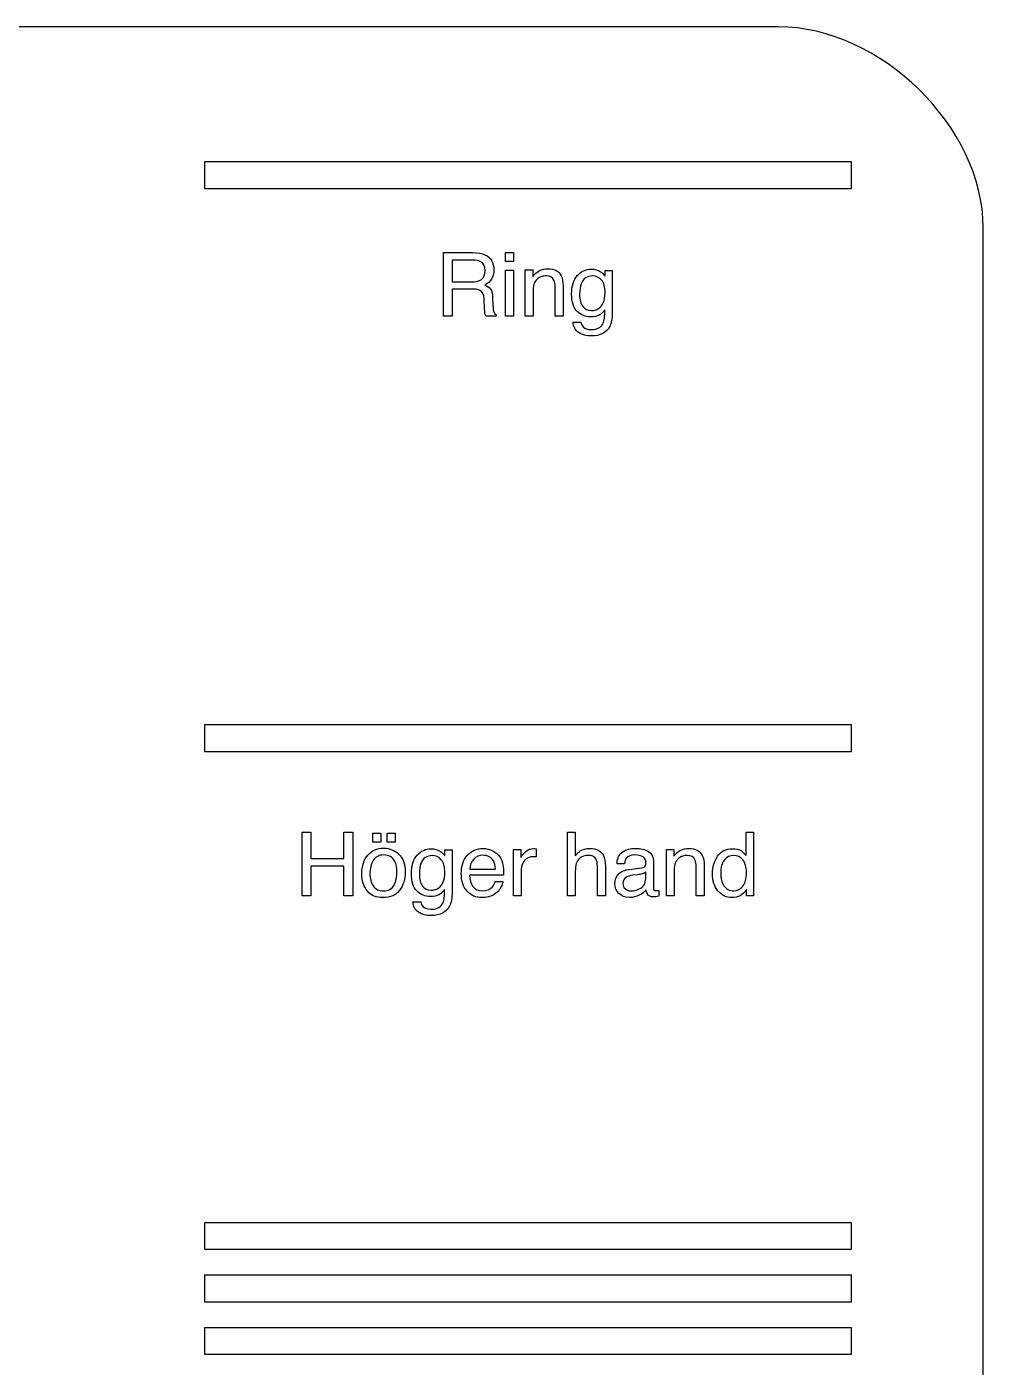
# Model space of a CAD drawing. Extents: x 4 to 970, y -4393 to 95029.
# Drawn here: x 322.6 to 413.8, y 193.5 to 321.2 of the extents above; entities that cross this region are included whole.
import ezdxf

# ---------------------------------------------------------------- set-up
doc = ezdxf.new("R2010")
doc.units = 0
doc.layers.get('0').update_dxf_attribs({"linetype": 'CONTINUOUS'})
doc.layers.add('Top_etch', color=7, linetype='CONTINUOUS')

msp = doc.modelspace()

# ---------------------------------------------------------------- linework, layer by layer
at = {"color": 7}
for p, q in [((394.261525, 321.187261), (306.39385, 321.187261)), ((339.603054, 308.344915), (401.199167, 308.344915)), ((339.603054, 305.748802), (339.603054, 308.344915)), ((401.199167, 308.344915), (401.199167, 305.748802)), ((401.199167, 305.748802), (339.603054, 305.748802)), ((413.796692, 62.693827), (413.796692, 302.039524)), ((339.603054, 254.694916), (401.199167, 254.694916)), ((339.603054, 252.098803), (339.603054, 254.694916)), ((401.199167, 254.694916), (401.199167, 252.098803)), ((401.199167, 252.098803), (339.603054, 252.098803)), ((339.603068, 207.250062), (401.199182, 207.250062)), ((339.603068, 204.653949), (339.603068, 207.250062)), ((401.199182, 207.250062), (401.199182, 204.653949)), ((401.199182, 204.653949), (339.603068, 204.653949)), ((339.603068, 202.250061), (401.199182, 202.250061)), ((339.603068, 199.653948), (339.603068, 202.250061)), ((401.199182, 202.250061), (401.199182, 199.653948)), ((401.199182, 199.653948), (339.603068, 199.653948)), ((339.603068, 197.250058), (401.199182, 197.250058)), ((339.603068, 194.653945), (339.603068, 197.250058)), ((401.199182, 197.250058), (401.199182, 194.653945)), ((401.199182, 194.653945), (339.603068, 194.653945))]:
    msp.add_line(p, q, dxfattribs=at)
msp.add_open_spline([(413.796692, 302.039524), (413.796692, 311.613366), (404.029042, 321.187261), (394.261525, 321.187261)], degree=3, dxfattribs=at)
at = {"layer": 'Top_etch', "color": 7}
for p, q in [((362.354627, 299.664537), (365.163444, 299.664537)), ((362.354627, 293.59662), (362.354627, 299.664537)), ((365.184108, 298.958197), (363.176608, 298.958197)), ((363.176608, 298.958197), (363.176608, 296.884613)), ((368.269705, 299.664537), (369.02562, 299.664537)), ((368.269705, 298.821884), (368.269705, 299.664537)), ((369.02562, 299.664537), (369.02562, 298.821884)), ((369.02562, 298.821884), (368.269705, 298.821884)), ((368.269705, 297.999887), (369.02562, 297.999887)), ((368.269705, 293.59662), (368.269705, 297.999887)), ((369.02562, 297.999887), (369.02562, 293.59662)), ((370.153274, 298.02054), (370.859606, 298.02054)), ((370.153274, 293.59662), (370.153274, 298.02054)), ((370.859606, 298.02054), (370.859606, 297.392682)), ((371.900529, 298.127937), (371.900529, 298.127937)), ((376.423581, 298.099021), (376.423581, 298.099021)), ((376.510338, 298.127937), (376.510338, 298.127937)), ((377.761923, 297.421598), (377.761923, 297.979234)), ((377.761923, 297.979234), (378.447617, 297.979234)), ((378.447617, 297.979234), (378.447617, 293.955985)), ((363.176608, 296.884613), (365.076714, 296.884613)), ((373.003419, 293.59662), (373.003419, 296.384804)), ((373.759333, 296.434371), (373.759333, 293.59662)), ((365.047795, 296.198927), (363.176608, 296.198927)), ((363.176608, 296.198927), (363.176608, 293.59662)), ((366.278716, 294.278176), (366.229159, 295.290183)), ((367.042885, 295.434757), (367.071804, 294.62102)), ((370.89678, 295.913912), (370.89678, 293.59662)), ((377.761923, 295.827168), (377.761923, 295.827168)), ((363.176608, 293.59662), (362.354627, 293.59662)), ((367.394014, 293.59662), (366.386136, 293.59662)), ((367.394014, 293.73293), (367.394014, 293.59662)), ((369.02562, 293.59662), (368.269705, 293.59662)), ((370.89678, 293.59662), (370.153274, 293.59662)), ((373.759333, 293.59662), (373.003419, 293.59662)), ((374.705245, 293.047244), (375.46116, 293.047244)), ((348.888711, 244.428374), (349.718974, 244.428374)), ((348.888711, 238.360457), (348.888711, 244.428374)), ((349.718974, 244.428374), (349.718974, 241.921071)), ((352.874792, 241.921071), (352.874792, 244.428374)), ((352.874792, 244.428374), (353.705028, 244.428374)), ((353.705028, 244.428374), (353.705028, 238.360457)), ((355.625718, 244.329227), (356.398142, 244.329227)), ((355.625718, 243.470053), (355.625718, 244.329227)), ((356.398142, 244.329227), (356.398142, 243.470053)), ((356.988824, 244.329227), (357.761249, 244.329227)), ((356.988824, 243.470053), (356.988824, 244.329227)), ((357.761249, 244.329227), (357.761249, 243.470053)), ((374.180656, 244.449027), (374.924161, 244.449027)), ((374.180656, 238.360457), (374.180656, 244.449027)), ((374.924161, 244.449027), (374.924161, 242.185432)), ((391.198894, 242.214349), (391.198894, 244.449027)), ((391.198894, 244.449027), (391.913507, 244.449027)), ((391.913507, 244.449027), (391.913507, 238.360457)), ((356.398142, 243.470053), (355.625718, 243.470053)), ((356.64185, 242.891764), (356.64185, 242.891764)), ((356.666721, 242.912428), (356.666721, 242.912428)), ((357.761249, 243.470053), (356.988824, 243.470053)), ((361.152599, 242.862858), (361.152599, 242.862858)), ((361.239329, 242.891775), (361.239329, 242.891775)), ((362.490914, 242.185432), (362.490914, 242.743071)), ((362.490914, 242.743071), (363.176608, 242.743071)), ((363.176608, 242.743071), (363.176608, 238.719822)), ((366.072182, 242.891775), (366.072182, 242.891775)), ((366.142402, 242.883512), (366.142402, 242.883512)), ((369.029721, 242.784378), (369.736079, 242.784378)), ((369.029721, 238.360457), (369.029721, 242.784378)), ((369.736079, 242.784378), (369.736079, 242.020208)), ((371.181789, 242.862848), (371.181789, 242.078025)), ((380.645114, 242.891775), (380.645114, 242.891775)), ((383.598526, 242.784378), (384.304858, 242.784378)), ((383.598526, 238.360457), (383.598526, 242.784378)), ((384.304858, 242.784378), (384.304858, 242.156519)), ((385.345781, 242.891775), (385.345781, 242.891775)), ((389.897752, 242.862858), (389.897752, 242.862858)), ((349.718974, 241.921071), (352.874792, 241.921071)), ((379.604191, 241.433656), (378.910241, 241.433656)), ((382.375833, 241.669103), (382.375833, 239.120494)), ((352.874792, 241.198208), (349.718974, 241.198208)), ((349.718974, 241.198208), (349.718974, 238.360457)), ((352.874792, 238.360457), (352.874792, 241.198208)), ((362.490914, 240.591005), (362.490914, 240.591005)), ((368.092064, 240.334905), (364.849516, 240.334905)), ((364.87018, 240.925587), (367.327894, 240.925587)), ((369.773253, 240.904934), (369.773253, 238.360457)), ((374.924161, 240.706663), (374.924161, 238.360457)), ((377.022519, 238.360457), (377.022519, 241.148641)), ((377.786688, 241.198208), (377.786688, 238.360457)), ((380.07507, 240.892559), (381.260562, 241.041244)), ((380.859903, 240.384472), (380.409662, 240.326644)), ((381.632328, 240.012714), (381.632328, 240.611659)), ((384.342031, 240.677749), (384.342031, 238.360457)), ((386.44867, 238.360457), (386.44867, 241.148641)), ((387.204559, 241.198208), (387.204559, 238.360457)), ((388.778353, 240.520782), (388.778353, 240.520782)), ((367.299002, 239.748353), (368.030125, 239.748353)), ((379.459622, 239.537689), (379.459622, 239.537689)), ((382.867403, 238.889187), (382.867403, 238.339811)), ((391.244349, 238.360457), (391.244349, 238.975923)), ((349.718974, 238.360457), (348.888711, 238.360457)), ((353.705028, 238.360457), (352.874792, 238.360457)), ((356.637802, 238.839612), (356.637802, 238.839612)), ((359.434236, 237.811081), (360.19015, 237.811081)), ((369.773253, 238.360457), (369.029721, 238.360457)), ((374.924161, 238.360457), (374.180656, 238.360457)), ((377.786688, 238.360457), (377.022519, 238.360457)), ((384.342031, 238.360457), (383.598526, 238.360457)), ((387.204559, 238.360457), (386.44867, 238.360457)), ((391.913507, 238.360457), (391.244349, 238.360457))]:
    msp.add_line(p, q, dxfattribs=at)
for points in [[(365.163444, 299.664537), (365.626077, 299.664537), (366.007474, 299.59707), (366.307635, 299.462136)], [(365.857393, 298.834277), (365.689418, 298.916891), (365.46499, 298.958197), (365.184108, 298.958197)], [(366.307635, 299.462136), (366.877671, 299.203282), (367.162689, 298.725503), (367.162689, 298.028801)], [(366.328299, 297.95032), (366.328299, 298.38266), (366.17133, 298.677312), (365.857393, 298.834277)], [(365.989579, 297.11593), (366.215392, 297.27014), (366.328299, 297.54827), (366.328299, 297.95032)], [(367.162689, 298.028801), (367.162689, 297.665304), (367.086956, 297.367898), (366.935491, 297.136583)], [(370.859606, 297.392682), (371.068891, 297.651536), (371.290568, 297.837415), (371.524636, 297.95032)], [(371.524636, 297.95032), (371.758722, 298.063223), (372.018957, 298.119675), (372.305342, 298.119675)], [(372.305342, 298.119675), (372.933198, 298.119675), (373.357272, 297.90075), (373.577564, 297.462902)], [(375.110057, 297.475295), (375.473542, 297.891112), (375.911383, 298.099021), (376.423581, 298.099021)], [(376.423581, 298.099021), (376.770556, 298.099021), (377.073477, 298.013655), (377.332346, 297.842923)], [(377.332346, 297.842923), (377.472787, 297.746541), (377.615979, 297.606099), (377.761923, 297.421598)], [(365.076714, 296.884613), (365.462247, 296.884613), (365.766535, 296.961718), (365.989579, 297.11593)], [(366.935491, 297.136583), (366.786795, 296.905267), (366.57751, 296.719387), (366.307635, 296.578945)], [(366.307635, 296.578945), (366.544472, 296.482562), (366.722096, 296.35589), (366.840505, 296.198927)], [(370.95049, 296.578945), (370.914683, 296.424735), (370.89678, 296.203058), (370.89678, 295.913912)], [(371.194198, 297.033317), (371.070285, 296.887367), (370.989049, 296.73591), (370.95049, 296.578945)], [(371.73117, 297.396812), (371.527405, 297.336229), (371.348415, 297.215064), (371.194198, 297.033317)], [(372.164901, 297.450512), (371.988653, 297.450512), (371.844076, 297.432612), (371.73117, 297.396812)], [(372.883642, 297.037447), (372.751456, 297.312823), (372.511876, 297.450512), (372.164901, 297.450512)], [(373.003419, 296.384804), (373.003419, 296.654674), (372.963493, 296.872221), (372.883642, 297.037447)], [(373.577564, 297.462902), (373.698744, 297.223325), (373.759333, 296.880482), (373.759333, 296.434371)], [(374.568932, 295.740425), (374.568932, 296.481188), (374.749307, 297.059478), (375.110057, 297.475295)], [(375.485925, 296.706995), (375.384042, 296.445388), (375.333101, 296.102544), (375.333101, 295.678465)], [(376.559895, 297.442249), (376.03669, 297.442249), (375.6787, 297.197164), (375.485925, 296.706995)], [(377.423204, 297.045707), (377.197391, 297.310068), (376.909621, 297.442249), (376.559895, 297.442249)], [(377.761923, 295.827168), (377.761923, 296.375166), (377.649017, 296.781346), (377.423204, 297.045707)], [(365.787173, 296.087399), (365.630222, 296.161751), (365.383763, 296.198927), (365.047795, 296.198927)], [(366.229159, 295.290183), (366.20988, 295.686725), (366.062551, 295.952464), (365.787173, 296.087399)], [(366.840505, 296.198927), (366.961667, 296.041962), (367.029127, 295.787238), (367.042885, 295.434757)], [(375.105904, 294.050991), (374.747922, 294.392457), (374.568932, 294.955602), (374.568932, 295.740425)], [(375.333101, 295.678465), (375.333101, 295.180034), (375.433616, 294.800014), (375.634647, 294.538407)], [(377.580181, 294.872988), (377.701343, 295.145611), (377.761923, 295.463671), (377.761923, 295.827168)], [(366.320044, 293.799021), (366.303463, 293.881634), (366.289687, 294.041353), (366.278716, 294.278176)], [(366.386136, 293.59662), (366.358585, 293.64894), (366.336554, 293.716407), (366.320044, 293.799021)], [(367.071804, 294.62102), (367.080094, 294.389704), (367.099374, 294.217593), (367.129642, 294.104689)], [(367.129642, 294.104689), (367.179207, 293.911925), (367.267331, 293.788006), (367.394014, 293.73293)], [(376.36577, 293.54292), (375.88661, 293.54292), (375.466654, 293.712277), (375.105904, 294.050991)], [(375.634647, 294.538407), (375.838411, 294.279553), (376.111029, 294.150125), (376.4525, 294.150125)], [(376.4525, 294.150125), (376.986729, 294.150125), (377.362623, 294.39108), (377.580181, 294.872988)], [(377.733004, 294.212086), (377.584309, 293.986278), (377.405318, 293.818298), (377.196032, 293.708147)], [(377.588436, 292.943977), (377.69307, 293.180801), (377.741259, 293.603503), (377.733004, 294.212086)], [(378.447617, 293.955985), (378.447617, 293.394218), (378.364997, 292.950863), (378.199756, 292.625919)], [(375.250498, 292.047627), (374.925555, 292.259668), (374.743804, 292.592874), (374.705245, 293.047244)], [(375.46116, 293.047244), (375.496949, 292.848973), (375.568545, 292.696139), (375.675948, 292.588742)], [(375.675948, 292.588742), (375.843923, 292.423517), (376.108286, 292.340905), (376.469037, 292.340905)], [(377.196032, 293.708147), (376.986747, 293.597996), (376.709993, 293.54292), (376.36577, 293.54292)], [(378.199756, 292.625919), (377.89134, 292.025597), (377.308921, 291.725436), (376.4525, 291.725436)], [(376.469037, 292.340905), (377.039055, 292.340905), (377.412188, 292.541929), (377.588436, 292.943977)], [(376.4525, 291.725436), (375.976109, 291.725436), (375.575442, 291.832833), (375.250498, 292.047627)], [(355.146636, 242.251523), (355.523897, 242.692126), (356.030592, 242.912428), (356.666721, 242.912428)], [(356.666721, 242.912428), (357.236739, 242.912428), (357.718642, 242.722418), (358.11243, 242.342399)], [(359.839048, 242.239132), (360.202551, 242.65495), (360.640401, 242.862858), (361.152599, 242.862858)], [(361.152599, 242.862858), (361.499573, 242.862858), (361.802486, 242.777492), (362.061337, 242.60676)], [(364.6306, 242.218479), (365.016115, 242.661834), (365.520049, 242.883512), (366.142402, 242.883512)], [(366.142402, 242.883512), (366.456339, 242.883512), (366.760637, 242.80916), (367.055294, 242.660457)], [(370.161529, 242.561323), (370.387342, 242.776115), (370.647569, 242.883512), (370.942209, 242.883512)], [(370.942209, 242.883512), (370.955967, 242.883512), (370.979382, 242.882136), (371.012455, 242.879384)], [(371.012455, 242.879384), (371.045493, 242.876632), (371.101937, 242.87112), (371.181789, 242.862848)], [(375.399194, 242.656327), (375.638766, 242.813292), (375.937542, 242.891775), (376.295523, 242.891775)], [(376.295523, 242.891775), (376.937155, 242.891775), (377.372254, 242.667343), (377.600819, 242.218479)], [(379.438958, 242.569583), (379.78043, 242.784378), (380.175594, 242.891775), (380.62445, 242.891775)], [(380.62445, 242.891775), (381.144921, 242.891775), (381.567628, 242.792639), (381.892572, 242.594367)], [(384.304858, 242.156519), (384.514143, 242.415373), (384.73582, 242.601252), (384.969888, 242.714157)], [(384.969888, 242.714157), (385.203956, 242.82706), (385.464191, 242.883512), (385.750594, 242.883512)], [(385.750594, 242.883512), (386.37845, 242.883512), (386.802524, 242.664587), (387.022816, 242.226739)], [(388.485063, 242.152388), (388.815509, 242.626035), (389.286406, 242.862858), (389.897752, 242.862858)], [(389.897752, 242.862858), (390.236454, 242.862858), (390.520088, 242.791261), (390.748652, 242.648067)], [(354.580746, 240.475346), (354.580746, 241.218862), (354.769376, 241.810921), (355.146636, 242.251523)], [(355.654716, 241.743454), (355.448182, 241.396479), (355.344915, 240.977907), (355.344915, 240.487739)], [(356.646057, 242.263916), (356.191679, 242.263916), (355.861232, 242.090428), (355.654716, 241.743454)], [(357.728282, 241.65258), (357.518996, 242.060137), (357.158255, 242.263916), (356.646057, 242.263916)], [(357.926561, 240.644703), (357.926561, 241.057767), (357.860468, 241.393726), (357.728282, 241.65258)], [(358.11243, 242.342399), (358.506219, 241.96238), (358.703113, 241.403365), (358.703113, 240.665356)], [(359.297922, 240.504262), (359.297922, 241.245023), (359.478298, 241.823313), (359.839048, 242.239132)], [(360.214942, 241.470832), (360.113042, 241.209225), (360.062092, 240.866381), (360.062092, 240.442302)], [(361.288912, 242.206086), (360.76569, 242.206086), (360.4077, 241.961001), (360.214942, 241.470832)], [(362.152221, 241.809544), (361.926408, 242.073905), (361.638638, 242.206086), (361.288912, 242.206086)], [(362.061337, 242.60676), (362.201777, 242.510378), (362.34497, 242.369935), (362.490914, 242.185432)], [(362.490914, 240.591005), (362.490914, 241.139003), (362.378016, 241.545183), (362.152221, 241.809544)], [(364.0523, 240.487739), (364.0523, 241.19821), (364.245066, 241.775123), (364.6306, 242.218479)], [(365.237792, 241.863244), (365.006475, 241.618159), (364.883938, 241.305606), (364.87018, 240.925587)], [(366.096973, 242.235002), (365.755502, 242.235002), (365.469108, 242.111083), (365.237792, 241.863244)], [(367.117233, 241.698017), (366.913469, 242.056007), (366.573382, 242.235002), (366.096973, 242.235002)], [(367.055294, 242.660457), (367.349934, 242.514508), (367.574363, 242.324498), (367.728579, 242.090428)], [(367.327894, 240.925587), (367.297608, 241.247777), (367.227388, 241.505254), (367.117233, 241.698017)], [(367.728579, 242.090428), (367.877275, 241.867374), (367.976415, 241.607143), (368.025997, 241.309736)], [(369.736079, 242.020208), (369.793899, 242.168911), (369.935716, 242.349283), (370.161529, 242.561323)], [(370.074799, 241.735193), (369.873768, 241.495615), (369.773253, 241.218862), (369.773253, 240.904934)], [(370.938081, 242.098689), (370.563572, 242.098689), (370.275811, 241.977524), (370.074799, 241.735193)], [(371.057884, 242.094561), (371.022077, 242.097313), (370.982143, 242.098689), (370.938081, 242.098689)], [(371.181789, 242.078025), (371.137727, 242.08628), (371.096425, 242.091792), (371.057884, 242.094561)], [(374.924161, 242.185432), (375.100409, 242.408488), (375.258753, 242.565453), (375.399194, 242.656327)], [(375.300055, 241.908681), (375.049459, 241.69664), (374.924161, 241.295967), (374.924161, 240.706663)], [(376.138572, 242.226739), (375.830156, 242.226739), (375.55065, 242.12072), (375.300055, 241.908681)], [(376.898614, 241.863244), (376.763677, 242.105574), (376.51033, 242.226739), (376.138572, 242.226739)], [(377.022519, 241.148641), (377.022519, 241.473585), (376.981217, 241.711786), (376.898614, 241.863244)], [(377.600819, 242.218479), (377.724732, 241.973393), (377.786688, 241.633303), (377.786688, 241.198208)], [(378.910241, 241.433656), (378.924, 241.9789), (379.100239, 242.357543), (379.438958, 242.569583)], [(379.781805, 241.949988), (379.69093, 241.834329), (379.631725, 241.662219), (379.604191, 241.433656)], [(380.60794, 242.263916), (380.219656, 242.263916), (379.944277, 242.159273), (379.781805, 241.949988)], [(381.380365, 242.090428), (381.201366, 242.206087), (380.943891, 242.263916), (380.60794, 242.263916)], [(381.652992, 241.541053), (381.652992, 241.794398), (381.562116, 241.977524), (381.380365, 242.090428)], [(381.603409, 241.256038), (381.636464, 241.322128), (381.652992, 241.417133), (381.652992, 241.541053)], [(381.892572, 242.594367), (382.214746, 242.396095), (382.375833, 242.087674), (382.375833, 241.669103)], [(384.63945, 241.797154), (384.515519, 241.651204), (384.434283, 241.499747), (384.395742, 241.342782)], [(385.176421, 242.160649), (384.972639, 242.100066), (384.793649, 241.978901), (384.63945, 241.797154)], [(385.610126, 242.214349), (385.433896, 242.214349), (385.289328, 242.196449), (385.176421, 242.160649)], [(386.328867, 241.801284), (386.196681, 242.07666), (385.957101, 242.214349), (385.610126, 242.214349)], [(386.44867, 241.148641), (386.44867, 241.418511), (386.408736, 241.636058), (386.328867, 241.801284)], [(387.022816, 242.226739), (387.143978, 241.987162), (387.204559, 241.644319), (387.204559, 241.198208)], [(387.99352, 240.479476), (387.99352, 241.123858), (388.157367, 241.681495), (388.485063, 242.152388)], [(389.125328, 241.784761), (388.894011, 241.498368), (388.778353, 241.077042), (388.778353, 240.520782)], [(390.038193, 242.214349), (389.663684, 242.214349), (389.359396, 242.071153), (389.125328, 241.784761)], [(390.884966, 241.809544), (390.656401, 242.079414), (390.374143, 242.214349), (390.038193, 242.214349)], [(390.748652, 242.648067), (390.880838, 242.565453), (391.030919, 242.420881), (391.198894, 242.214349)], [(391.227813, 240.570352), (391.227813, 241.129366), (391.11353, 241.54243), (390.884966, 241.809544)], [(355.117717, 238.814826), (354.759736, 239.227892), (354.580746, 239.781398), (354.580746, 240.475346)], [(355.344915, 240.487739), (355.344915, 240.016846), (355.448182, 239.624434), (355.654716, 239.310504)], [(357.649806, 239.397248), (357.834309, 239.77176), (357.926561, 240.187579), (357.926561, 240.644703)], [(358.703113, 240.665356), (358.703113, 239.952131), (358.529625, 239.362826), (358.182651, 238.897439)], [(359.834921, 238.814826), (359.476922, 239.156294), (359.297922, 239.719439), (359.297922, 240.504262)], [(360.062092, 240.442302), (360.062092, 239.943871), (360.162607, 239.563852), (360.363638, 239.302244)], [(362.309172, 239.636825), (362.430333, 239.909449), (362.490914, 240.227509), (362.490914, 240.591005)], [(364.626472, 238.802435), (364.243691, 239.204484), (364.0523, 239.766252), (364.0523, 240.487739)], [(364.849516, 240.334905), (364.863274, 239.886041), (364.969293, 239.525297), (365.167571, 239.252674)], [(368.025997, 241.309736), (368.070042, 241.105957), (368.092064, 240.781013), (368.092064, 240.334905)], [(378.683044, 239.521187), (378.683044, 239.931497), (378.811093, 240.249556), (379.067192, 240.475364)], [(379.067192, 240.475364), (379.323291, 240.701174), (379.65925, 240.840239), (380.07507, 240.892559)], [(379.802443, 240.157287), (379.573896, 240.02786), (379.459622, 239.821327), (379.459622, 239.537689)], [(380.409662, 240.326644), (380.139787, 240.290845), (379.93738, 240.234392), (379.802443, 240.157287)], [(381.281226, 240.467085), (381.138033, 240.428532), (380.997592, 240.400994), (380.859903, 240.384472)], [(381.260562, 241.041244), (381.431306, 241.063275), (381.545588, 241.134873), (381.603409, 241.256038)], [(381.632328, 240.611659), (381.541452, 240.55383), (381.424418, 240.505639), (381.281226, 240.467085)], [(384.395742, 241.342782), (384.359935, 241.18857), (384.342031, 240.966893), (384.342031, 240.677749)], [(388.534645, 238.823089), (388.173895, 239.238906), (387.99352, 239.791035), (387.99352, 240.479476)], [(388.778353, 240.520782), (388.778353, 240.047136), (388.87886, 239.650594), (389.079872, 239.331158)], [(390.893221, 239.293981), (391.116282, 239.591388), (391.227813, 240.016846), (391.227813, 240.570352)], [(355.654716, 239.310504), (355.861232, 238.996576), (356.188927, 238.839612), (356.637802, 238.839612)], [(358.182651, 238.897439), (357.835676, 238.432053), (357.29732, 238.19936), (356.567581, 238.19936)], [(356.637802, 238.839612), (357.13072, 238.839612), (357.468055, 239.025491), (357.649806, 239.397248)], [(360.363638, 239.302244), (360.56742, 239.04339), (360.840046, 238.913963), (361.181518, 238.913963)], [(361.181518, 238.913963), (361.715747, 238.913963), (362.091631, 239.154917), (362.309172, 239.636825)], [(362.461995, 238.975923), (362.313299, 238.750113), (362.134309, 238.582134), (361.925023, 238.471984)], [(362.317427, 237.707814), (362.422078, 237.944638), (362.470268, 238.36734), (362.461995, 238.975923)], [(365.167571, 239.252674), (365.36585, 238.982806), (365.672899, 238.847872), (366.088718, 238.847872)], [(366.088718, 238.847872), (366.477003, 238.847872), (366.786804, 238.975923), (367.01812, 239.232023)], [(367.01812, 239.232023), (367.150288, 239.380726), (367.243916, 239.552836), (367.299002, 239.748353)], [(367.835974, 239.203107), (367.728571, 239.004837), (367.607409, 238.842365), (367.472489, 238.715692)], [(368.030125, 239.748353), (368.010846, 239.585881), (367.946129, 239.404132), (367.835974, 239.203107)], [(379.07132, 238.58353), (378.812469, 238.834122), (378.683044, 239.146674), (378.683044, 239.521187)], [(379.459622, 239.537689), (379.459622, 239.322896), (379.538098, 239.15354), (379.695049, 239.02962)], [(379.695049, 239.02962), (379.852017, 238.905701), (380.037896, 238.843742), (380.252684, 238.843742)], [(380.252684, 238.843742), (380.514304, 238.843742), (380.767652, 238.904325), (381.012726, 239.02549)], [(381.012726, 239.02549), (381.425794, 239.226515), (381.632328, 239.555589), (381.632328, 240.012714)], [(381.669502, 238.947028), (381.518054, 238.748756), (381.300505, 238.576645), (381.016854, 238.430696)], [(381.79756, 238.538093), (381.73697, 238.634473), (381.694284, 238.770785), (381.669502, 238.947028)], [(382.375833, 239.120494), (382.375833, 239.043389), (382.390985, 238.98143), (382.421289, 238.934616)], [(382.421289, 238.934616), (382.454326, 238.887802), (382.521795, 238.864396), (382.623695, 238.864396)], [(382.623695, 238.864396), (382.656733, 238.864396), (382.693907, 238.865771), (382.735217, 238.868523)], [(382.735217, 238.868523), (382.776527, 238.874026), (382.820589, 238.880914), (382.867403, 238.889187)], [(389.079872, 239.331158), (389.280903, 239.011721), (389.603095, 238.852002), (390.046448, 238.852002)], [(390.046448, 238.852002), (390.390671, 238.852002), (390.672929, 238.999329), (390.893221, 239.293981)], [(391.244349, 238.975923), (391.070853, 238.7033), (390.865695, 238.506405), (390.628875, 238.38524)], [(356.567581, 238.19936), (355.959004, 238.19936), (355.475716, 238.404515), (355.117717, 238.814826)], [(359.979489, 236.811464), (359.654546, 237.023505), (359.472794, 237.356711), (359.434236, 237.811081)], [(361.094761, 238.306757), (360.6156, 238.306757), (360.195654, 238.476113), (359.834921, 238.814826)], [(360.19015, 237.811081), (360.225957, 237.61281), (360.297554, 237.459976), (360.404939, 237.35258)], [(361.925023, 238.471984), (361.715738, 238.361833), (361.438984, 238.306757), (361.094761, 238.306757)], [(361.198028, 237.104739), (361.768064, 237.104739), (362.141197, 237.305764), (362.317427, 237.707814)], [(363.176608, 238.719822), (363.176608, 238.158055), (363.093997, 237.714699), (362.928773, 237.389754)], [(366.026753, 238.203493), (365.475996, 238.203493), (365.009236, 238.40314), (364.626472, 238.802435)], [(366.633945, 238.269583), (366.454963, 238.225523), (366.252566, 238.203493), (366.026753, 238.203493)], [(367.472489, 238.715692), (367.246676, 238.495391), (366.967161, 238.346688), (366.633945, 238.269583)], [(380.079197, 238.211772), (379.668899, 238.211772), (379.33294, 238.335691), (379.07132, 238.58353)], [(381.016854, 238.430696), (380.733221, 238.284746), (380.420668, 238.211772), (380.079197, 238.211772)], [(382.355196, 238.265469), (382.099097, 238.265469), (381.913218, 238.356343), (381.79756, 238.538093)], [(382.603031, 238.277851), (382.542441, 238.269596), (382.45983, 238.265469), (382.355196, 238.265469)], [(382.867403, 238.339811), (382.751745, 238.306767), (382.663621, 238.286113), (382.603031, 238.277851)], [(389.815123, 238.203493), (389.322204, 238.203493), (388.895378, 238.410025), (388.534645, 238.823089)], [(390.628875, 238.38524), (390.392056, 238.264075), (390.120805, 238.203493), (389.815123, 238.203493)], [(361.181518, 236.489273), (360.705109, 236.489273), (360.304433, 236.59667), (359.979489, 236.811464)], [(360.404939, 237.35258), (360.572914, 237.187353), (360.837277, 237.104739), (361.198028, 237.104739)], [(362.928773, 237.389754), (362.620357, 236.789433), (362.037939, 236.489273), (361.181518, 236.489273)]]:
    msp.add_open_spline(points, degree=3, dxfattribs=at)

doc.saveas('drawing.dxf')
